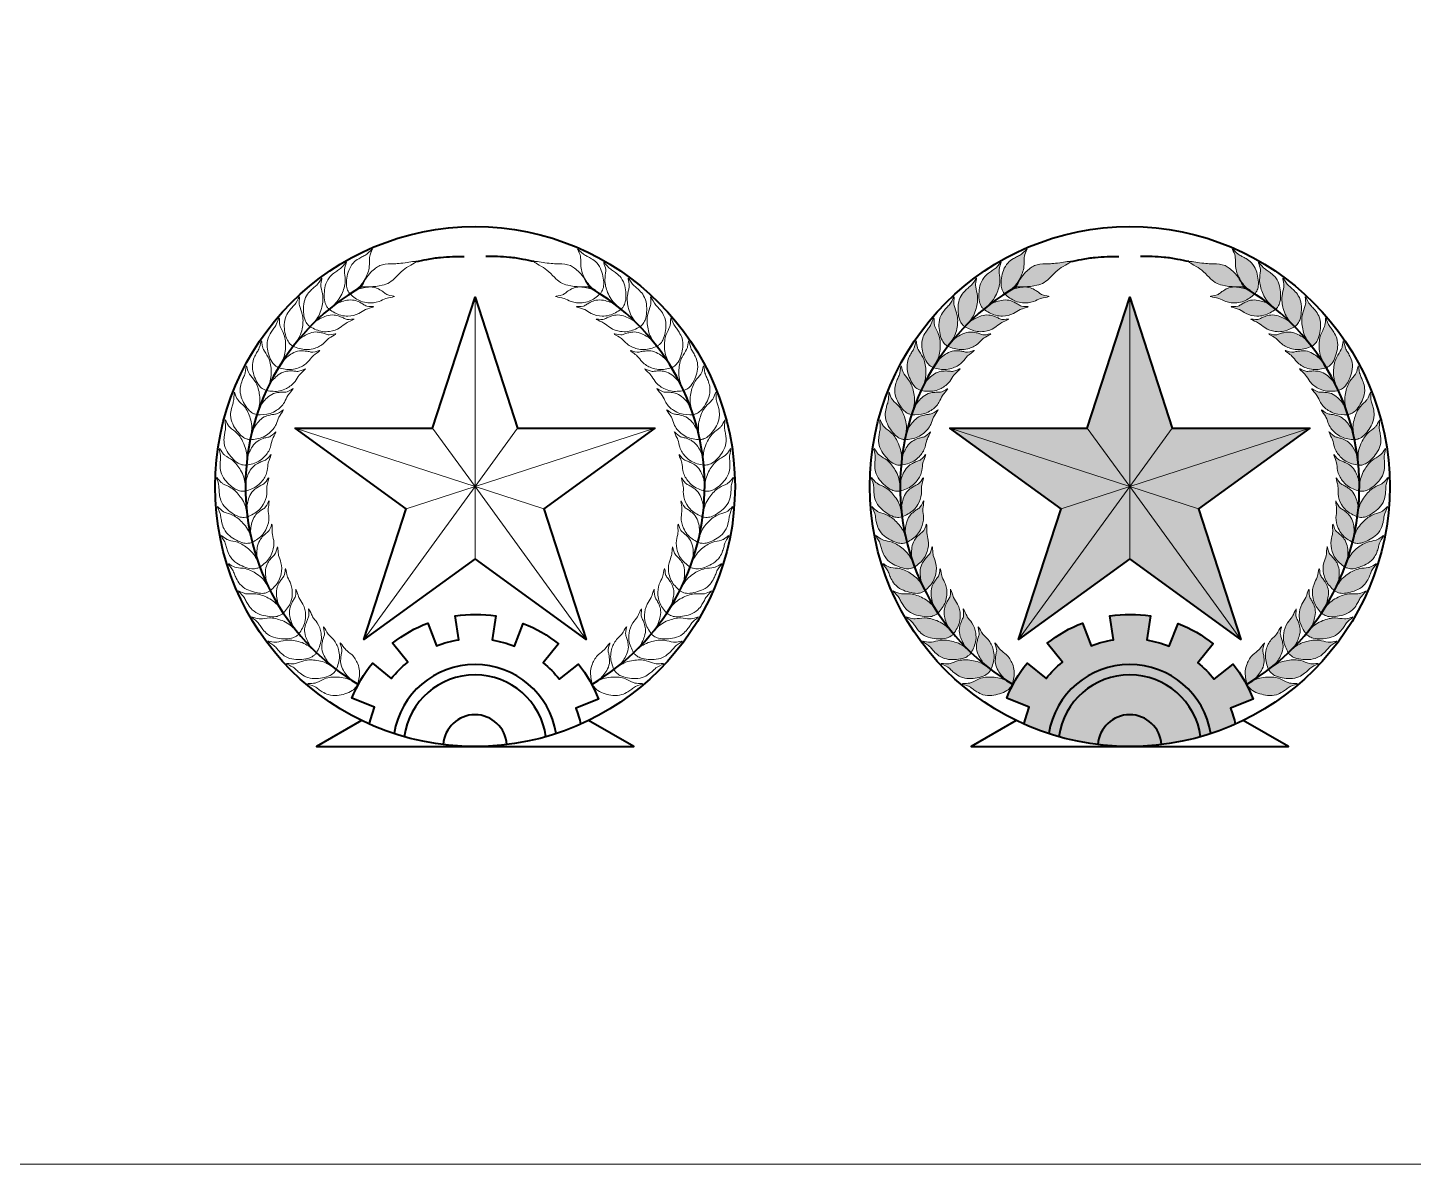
# Model space of a CAD drawing. Header units: millimetres. Extents: x 3174748 to 6019813, y -1021377 to -112338.
# Drawn here: x 3463230 to 3465148, y -501881 to -500308 of the extents above; entities that cross this region are included whole.
import ezdxf

# ---------------------------------------------------------------- set-up
doc = ezdxf.new("R2010")
doc.units = ezdxf.units.MM
doc.header["$LTSCALE"] = 60
doc.header["$MEASUREMENT"] = 0
doc.layers.get('DEFPOINTS').update_dxf_attribs({"lineweight": 0})
for name, color, linetype, lineweight in [('LC Hatch', 252, 'Continuous', 9), ('LC Net dam2', 6, 'Continuous', 40), ('LC Net manh', 239, 'Continuous', 5)]:
    doc.layers.add(name, color=color, linetype=linetype, lineweight=lineweight)

# ---------------------------------------------------------------- blocks, each defined once
blk = doc.blocks.new('quoc huy 1')
at = {"layer": 'LC Net dam2', "color": 41, "ltscale": 2, "true_color": 0xffd966}
for points in [[(-126.9, 438.7), (-332.2, 587.9), (-78.4, 587.9), (0, 829.3), (78.4, 587.9)], [(78.4, 587.9), (332.2, 587.9), (126.9, 438.7)], [(0, 346.5), (-205.3, 197.3), (-126.9, 438.7)], [(126.9, 438.7), (205.3, 197.3), (0, 346.5)]]:
    blk.add_lwpolyline(points, dxfattribs=at)
blk.add_lwpolyline([(-194.9, 41.3, -0.041178), (-185.5, 72.7), (-227.2, 89.1, -0.077251), (-189.5, 153.9), (-154.6, 125.6, -0.053854), (-124.3, 155.7), (-152.2, 190.8, -0.077251), (-87.2, 228), (-71.1, 186.1, -0.053854), (-29.8, 197), (-36.5, 241.3, -0.077251), (38.5, 241), (31.4, 196.7, -0.053854), (72.7, 185.5), (89.1, 227.2, -0.077251), (153.9, 189.5), (125.6, 154.6, -0.053854), (155.7, 124.3), (190.8, 152.2, -0.077251), (228, 87.2), (186.1, 71.1, -0.039033), (194.9, 41.3)], format="xyb", dxfattribs=at)
at = {"layer": 'LC Net dam2', "ltscale": 2}
blk.add_lwpolyline([(-209.7, 48.2), (-293, 0), (293, 0), (209.7, 48.2)], dxfattribs=at)
at = {"layer": 'LC Net dam2', "color": 1, "ltscale": 2, "true_color": 0xff1a1a}
blk.add_circle((0, 479.9), 479.9, dxfattribs=at)
at = {"layer": 'LC Net dam2', "color": 41, "ltscale": 2, "true_color": 0xffd966}
for start, end in [(119.685, 239.4633), (300.5367, 60.315)]:
    blk.add_arc((0, 479.9), 424, start, end, dxfattribs=at)
at = {"layer": 'LC Net dam2', "color": 1, "ltscale": 2, "true_color": 0xff1a1a}
for radius, start, end in [(151.5, 9.0805, 170.9195), (132.2, 7.9184, 172.0816), (58.8, 3.5137, 176.4863)]:
    blk.add_arc((0, 0), radius, start, end, dxfattribs=at)
at = {"layer": 'LC Net dam2', "color": 41, "ltscale": 2, "true_color": 0xffd966}
for points in [[(-109.3, 895.1), (-88.9, 899.2), (-63.7, 903), (-41.6, 904.3), (-19.9, 904.5)], [(109.3, 895.1), (88.9, 899.2), (63.7, 903), (41.6, 904.3), (19.9, 904.5)]]:
    blk.add_spline(points, degree=3, dxfattribs=at)
at = {"layer": 'LC Net manh', "color": 1, "ltscale": 2, "true_color": 0xff1a1a}
for p, q in [((0, 479.9), (0, 829.3)), ((0, 479.9), (-332.2, 587.9)), ((-78.4, 587.9), (0, 479.9)), ((0, 479.9), (332.2, 587.9)), ((0, 479.9), (78.4, 587.9)), ((0, 479.9), (-205.3, 197.3)), ((0, 479.9), (-126.9, 438.7)), ((205.3, 197.3), (0, 479.9)), ((0, 479.9), (126.9, 438.7)), ((0, 346.5), (0, 479.9))]:
    blk.add_line(p, q, dxfattribs=at)
at = {"layer": 'LC Net manh', "color": 41, "ltscale": 2}
for points in [[(-231.1, 835.5), (-210.7, 851.8), (-202.9, 863.4), (-195.3, 886.2), (-194.9, 902.6), (-193.8, 907.9), (-189.4, 918), (-199.9, 909.1), (-207.2, 904.8), (-214.8, 900.5), (-224.6, 892.9), (-233.1, 878.9), (-236.7, 864.6), (-237.3, 849.7), (-234.3, 840.5), (-231.1, 835.5)], [(-210, 848.3), (-192.3, 875.6), (-183.7, 882.9), (-175.9, 887.7), (-155.4, 891), (-129, 893.1), (-109.3, 894.7), (-118.5, 888.6), (-132.8, 879.5), (-146.5, 866.2), (-158, 856.7), (-171.3, 851.4), (-194.7, 848.7), (-210, 848.3)], [(210, 848.3), (192.3, 875.6), (183.7, 882.9), (175.9, 887.7), (155.4, 891), (129, 893.1), (109.3, 894.7), (118.5, 888.6), (132.8, 879.5), (146.5, 866.2), (158, 856.7), (171.3, 851.4), (194.7, 848.7), (210, 848.3)], [(231.1, 835.5), (210.7, 851.8), (202.9, 863.4), (195.3, 886.2), (194.9, 902.6), (193.8, 907.9), (189.4, 918), (199.9, 909.1), (207.2, 904.8), (214.8, 900.5), (224.6, 892.9), (233.1, 878.9), (236.7, 864.6), (237.3, 849.7), (234.3, 840.5), (231.1, 835.5)], [(-269.6, 807.2), (-251.2, 825.7), (-244.8, 838.1), (-239.8, 861.6), (-241.2, 878), (-240.7, 883.4), (-237.5, 893.9), (-246.9, 883.9), (-253.7, 878.8), (-260.8, 873.7), (-269.6, 865), (-276.5, 850.1), (-278.4, 835.6), (-277.4, 820.7), (-273.4, 811.8), (-269.6, 807.2)], [(269.6, 807.2), (251.2, 825.7), (244.8, 838.1), (239.8, 861.6), (241.2, 878), (240.7, 883.4), (237.5, 893.9), (246.9, 883.9), (253.7, 878.8), (260.8, 873.7), (269.6, 865), (276.5, 850.1), (278.4, 835.6), (277.4, 820.7), (273.4, 811.8), (269.6, 807.2)], [(-304.7, 774.8), (-288.5, 795.2), (-283.5, 808.3), (-281.2, 832.2), (-284.5, 848.3), (-284.6, 853.7), (-282.6, 864.5), (-290.8, 853.5), (-297, 847.7), (-303.4, 841.8), (-311.2, 832.2), (-316.4, 816.7), (-316.7, 802), (-313.9, 787.3), (-309, 779), (-304.7, 774.8)], [(-231.1, 835.5), (-210.6, 821.9), (-197.8, 819.1), (-177.3, 821.5), (-164.5, 827.2), (-159.9, 828.3), (-148.7, 831), (-161.2, 833.5), (-167.3, 837.6), (-173.4, 841.9), (-182.9, 846.7), (-196.9, 848.2), (-208.7, 846.2), (-218.6, 843.2), (-227.8, 837.5), (-231.1, 835.5)], [(231.1, 835.5), (210.6, 821.9), (197.8, 819.1), (177.3, 821.5), (164.5, 827.2), (159.9, 828.3), (148.7, 831), (161.2, 833.5), (167.3, 837.6), (173.4, 841.9), (182.9, 846.7), (196.9, 848.2), (208.7, 846.2), (218.6, 843.2), (227.8, 837.5), (231.1, 835.5)], [(304.7, 774.8), (288.5, 795.2), (283.5, 808.3), (281.2, 832.2), (284.5, 848.3), (284.6, 853.7), (282.6, 864.5), (290.8, 853.5), (297, 847.7), (303.4, 841.8), (311.2, 832.2), (316.4, 816.7), (316.7, 802), (313.9, 787.3), (309, 779), (304.7, 774.8)], [(-336, 738.7), (-322.2, 760.8), (-318.7, 774.3), (-319, 798.3), (-324.1, 814), (-324.8, 819.4), (-324, 830.3), (-331, 818.5), (-336.5, 812), (-342.2, 805.4), (-348.8, 794.9), (-352.3, 778.9), (-350.9, 764.3), (-346.5, 750.1), (-340.7, 742.3), (-336, 738.7)], [(-269.6, 807.2), (-247.8, 796), (-234.7, 794.7), (-214.6, 799.4), (-202.5, 806.5), (-198.1, 808.1), (-187.2, 812), (-200, 813.1), (-206.5, 816.5), (-213, 820.1), (-223, 823.7), (-237, 823.7), (-248.6, 820.4), (-258.1, 816.3), (-266.6, 809.6), (-269.6, 807.2)], [(269.6, 807.2), (247.8, 796), (234.7, 794.7), (214.6, 799.4), (202.5, 806.5), (198.1, 808.1), (187.2, 812), (200, 813.1), (206.5, 816.5), (213, 820.1), (223, 823.7), (237, 823.7), (248.6, 820.4), (258.1, 816.3), (266.6, 809.6), (269.6, 807.2)], [(336, 738.7), (322.2, 760.8), (318.7, 774.3), (319, 798.3), (324.1, 814), (324.8, 819.4), (324, 830.3), (331, 818.5), (336.5, 812), (342.2, 805.4), (348.8, 794.9), (352.3, 778.9), (350.9, 764.3), (346.5, 750.1), (340.7, 742.3), (336, 738.7)], [(-304.7, 774.8), (-281.7, 766.1), (-268.6, 766.3), (-249.2, 773.2), (-237.9, 781.7), (-233.8, 783.8), (-223.4, 788.9), (-236.2, 788.5), (-243, 791.2), (-249.9, 794), (-260.3, 796.5), (-274.2, 794.8), (-285.3, 790.3), (-294.3, 785.1), (-302, 777.6), (-304.7, 774.8)], [(304.7, 774.8), (281.7, 766.1), (268.6, 766.3), (249.2, 773.2), (237.9, 781.7), (233.8, 783.8), (223.4, 788.9), (236.2, 788.5), (243, 791.2), (249.9, 794), (260.3, 796.5), (274.2, 794.8), (285.3, 790.3), (294.3, 785.1), (302, 777.6), (304.7, 774.8)], [(-362.9, 699.2), (-351.7, 722.8), (-349.8, 736.6), (-352.8, 760.4), (-359.6, 775.4), (-360.9, 780.7), (-361.4, 791.6), (-366.9, 779.1), (-371.7, 772), (-376.6, 764.8), (-382.1, 753.7), (-383.7, 737.4), (-380.7, 723), (-374.7, 709.4), (-368, 702.3), (-362.9, 699.2)], [(362.9, 699.2), (351.7, 722.8), (349.8, 736.6), (352.8, 760.4), (359.6, 775.4), (360.9, 780.7), (361.4, 791.6), (366.9, 779.1), (371.7, 772), (376.6, 764.8), (382.1, 753.7), (383.7, 737.4), (380.7, 723), (374.7, 709.4), (368, 702.3), (362.9, 699.2)], [(-385.3, 657), (-376.8, 681.6), (-376.4, 695.6), (-382.1, 719), (-390.6, 733.1), (-392.5, 738.1), (-394.2, 749), (-398.3, 735.9), (-402.2, 728.3), (-406.3, 720.7), (-410.4, 709), (-410.2, 692.6), (-405.6, 678.7), (-398.2, 665.7), (-390.7, 659.5), (-385.3, 657)], [(-336, 738.7), (-312.2, 732.6), (-299.1, 734.2), (-280.6, 743.3), (-270.4, 753), (-266.5, 755.5), (-256.8, 761.8), (-269.4, 760), (-276.5, 761.8), (-283.7, 763.9), (-294.2, 765.2), (-307.9, 762), (-318.4, 756.2), (-326.7, 750.1), (-333.5, 741.7), (-336, 738.7)], [(336, 738.7), (312.2, 732.6), (299.1, 734.2), (280.6, 743.3), (270.4, 753), (266.5, 755.5), (256.8, 761.8), (269.4, 760), (276.5, 761.8), (283.7, 763.9), (294.2, 765.2), (307.9, 762), (318.4, 756.2), (326.7, 750.1), (333.5, 741.7), (336, 738.7)], [(385.3, 657), (376.8, 681.6), (376.4, 695.6), (382.1, 719), (390.6, 733.1), (392.5, 738.1), (394.2, 749), (398.3, 735.9), (402.2, 728.3), (406.3, 720.7), (410.4, 709), (410.2, 692.6), (405.6, 678.7), (398.2, 665.7), (390.7, 659.5), (385.3, 657)], [(-362.9, 699.2), (-338.6, 695.9), (-325.8, 699), (-308.5, 710.1), (-299.4, 720.8), (-295.8, 723.8), (-286.8, 731.1), (-299.2, 727.9), (-306.4, 728.9), (-313.8, 730.1), (-324.4, 730.3), (-337.7, 725.6), (-347.5, 718.6), (-355.1, 711.6), (-360.9, 702.5), (-362.9, 699.2)], [(362.9, 699.2), (338.6, 695.9), (325.8, 699), (308.5, 710.1), (299.4, 720.8), (295.8, 723.8), (286.8, 731.1), (299.2, 727.9), (306.4, 728.9), (313.8, 730.1), (324.4, 730.3), (337.7, 725.6), (347.5, 718.6), (355.1, 711.6), (360.9, 702.5), (362.9, 699.2)], [(-402.8, 612.5), (-397.1, 638), (-398.3, 651.9), (-406.6, 674.5), (-416.6, 687.5), (-419, 692.3), (-421.9, 702.9), (-424.5, 689.5), (-427.6, 681.5), (-430.8, 673.4), (-433.6, 661.3), (-431.6, 645.1), (-425.4, 631.8), (-416.5, 619.8), (-408.4, 614.4), (-402.8, 612.5)], [(-385.3, 657), (-360.7, 656.4), (-348.4, 660.9), (-332.4, 673.9), (-324.6, 685.6), (-321.3, 689), (-313.3, 697.2), (-325.2, 692.6), (-332.5, 692.9), (-340, 693.3), (-350.5, 692.2), (-363.2, 686), (-372.1, 678), (-378.9, 670.2), (-383.6, 660.5), (-385.3, 657)], [(385.3, 657), (360.7, 656.4), (348.4, 660.9), (332.4, 673.9), (324.6, 685.6), (321.3, 689), (313.3, 697.2), (325.2, 692.6), (332.5, 692.9), (340, 693.3), (350.5, 692.2), (363.2, 686), (372.1, 678), (378.9, 670.2), (383.6, 660.5), (385.3, 657)], [(402.8, 612.5), (397.1, 638), (398.3, 651.9), (406.6, 674.5), (416.6, 687.5), (419, 692.3), (421.9, 702.9), (424.5, 689.5), (427.6, 681.5), (430.8, 673.4), (433.6, 661.3), (431.6, 645.1), (425.4, 631.8), (416.5, 619.8), (408.4, 614.4), (402.8, 612.5)], [(-415.2, 566.4), (-412.4, 592.3), (-415.1, 606), (-425.9, 627.5), (-437.3, 639.3), (-440.3, 643.9), (-444.3, 654), (-445.4, 640.4), (-447.5, 632.1), (-449.8, 623.7), (-451.3, 611.4), (-447.4, 595.5), (-439.8, 583), (-429.6, 572), (-421, 567.6), (-415.2, 566.4)], [(-402.8, 612.5), (-378.3, 614.7), (-366.5, 620.6), (-352.1, 635.3), (-345.7, 647.8), (-342.8, 651.5), (-335.7, 660.6), (-347.1, 654.7), (-354.4, 654.1), (-361.8, 653.7), (-372.2, 651.4), (-384, 643.8), (-392.1, 634.9), (-397.9, 626.3), (-401.5, 616.2), (-402.8, 612.5)], [(402.8, 612.5), (378.3, 614.7), (366.5, 620.6), (352.1, 635.3), (345.7, 647.8), (342.8, 651.5), (335.7, 660.6), (347.1, 654.7), (354.4, 654.1), (361.8, 653.7), (372.2, 651.4), (384, 643.8), (392.1, 634.9), (397.9, 626.3), (401.5, 616.2), (402.8, 612.5)], [(415.2, 566.4), (412.4, 592.3), (415.1, 606), (425.9, 627.5), (437.3, 639.3), (440.3, 643.9), (444.3, 654), (445.4, 640.4), (447.5, 632.1), (449.8, 623.7), (451.3, 611.4), (447.4, 595.5), (439.8, 583), (429.6, 572), (421, 567.6), (415.2, 566.4)], [(-415.2, 566.4), (-391.1, 571.3), (-380, 578.5), (-367.4, 594.7), (-362.4, 607.9), (-359.9, 611.8), (-353.9, 621.7), (-364.5, 614.5), (-371.7, 613.2), (-379.1, 611.8), (-389.1, 608.4), (-400, 599.6), (-407, 589.8), (-411.8, 580.6), (-414.3, 570.2), (-415.2, 566.4)], [(415.2, 566.4), (391.1, 571.3), (380, 578.5), (367.4, 594.7), (362.4, 607.9), (359.9, 611.8), (353.9, 621.7), (364.5, 614.5), (371.7, 613.2), (379.1, 611.8), (389.1, 608.4), (400, 599.6), (407, 589.8), (411.8, 580.6), (414.3, 570.2), (415.2, 566.4)], [(-422.2, 519.1), (-422.4, 545.2), (-426.7, 558.5), (-439.8, 578.6), (-452.4, 589.1), (-455.9, 593.3), (-461.1, 602.9), (-460.6, 589.2), (-461.8, 580.8), (-463.1, 572.2), (-463.2, 559.8), (-457.6, 544.4), (-448.6, 532.8), (-437.3, 523.1), (-428.2, 519.7), (-422.2, 519.1)], [(422.2, 519.1), (422.4, 545.2), (426.7, 558.5), (439.8, 578.6), (452.4, 589.1), (455.9, 593.3), (461.1, 602.9), (460.6, 589.2), (461.8, 580.8), (463.1, 572.2), (463.2, 559.8), (457.6, 544.4), (448.6, 532.8), (437.3, 523.1), (428.2, 519.7), (422.2, 519.1)], [(-422.2, 519.1), (-398.9, 526.7), (-388.7, 535.1), (-377.9, 552.6), (-374.4, 566.3), (-372.5, 570.5), (-367.6, 581), (-377.4, 572.7), (-384.3, 570.5), (-391.5, 568.4), (-401.1, 563.9), (-411, 553.8), (-416.8, 543.3), (-420.5, 533.7), (-421.8, 523), (-422.2, 519.1)], [(422.2, 519.1), (398.9, 526.7), (388.7, 535.1), (377.9, 552.6), (374.4, 566.3), (372.5, 570.5), (367.6, 581), (377.4, 572.7), (384.3, 570.5), (391.5, 568.4), (401.1, 563.9), (411, 553.8), (416.8, 543.3), (420.5, 533.7), (421.8, 523), (422.2, 519.1)], [(-424, 471.4), (-427.1, 497.2), (-432.8, 510), (-448.1, 528.5), (-461.8, 537.5), (-465.8, 541.3), (-472, 550.3), (-470, 536.7), (-470.2, 528.2), (-470.6, 519.5), (-469.2, 507.2), (-461.9, 492.5), (-451.7, 482), (-439.3, 473.6), (-429.9, 471.3), (-424, 471.4)], [(-424, 471.4), (-401.6, 481.6), (-392.4, 491), (-383.7, 509.7), (-381.8, 523.6), (-380.3, 528), (-376.6, 539), (-385.4, 529.6), (-392.1, 526.7), (-398.9, 523.8), (-408, 518.2), (-416.7, 507.1), (-421.3, 496), (-423.9, 486), (-424, 475.3), (-424, 471.4)], [(424, 471.4), (401.6, 481.6), (392.4, 491), (383.7, 509.7), (381.8, 523.6), (380.3, 528), (376.6, 539), (385.4, 529.6), (392.1, 526.7), (398.9, 523.8), (408, 518.2), (416.7, 507.1), (421.3, 496), (423.9, 486), (424, 475.3), (424, 471.4)], [(424, 471.4), (427.1, 497.2), (432.8, 510), (448.1, 528.5), (461.8, 537.5), (465.8, 541.3), (472, 550.3), (470, 536.7), (470.2, 528.2), (470.6, 519.5), (469.2, 507.2), (461.9, 492.5), (451.7, 482), (439.3, 473.6), (429.9, 471.3), (424, 471.4)], [(-420.3, 423.7), (-426.3, 449.1), (-433.4, 461.1), (-450.7, 477.8), (-465.4, 485.2), (-469.7, 488.5), (-476.9, 496.7), (-473.4, 483.5), (-472.7, 475), (-472, 466.3), (-469.3, 454.2), (-460.4, 440.5), (-449, 431.2), (-435.8, 424.3), (-426.2, 422.9), (-420.3, 423.7)], [(-420.3, 423.7), (-399.2, 436.4), (-391.2, 446.8), (-384.6, 466.3), (-384.3, 480.4), (-383.3, 484.9), (-380.9, 496.2), (-388.5, 486), (-394.8, 482.3), (-401.3, 478.6), (-409.7, 472), (-417.1, 460.1), (-420.4, 448.5), (-421.9, 438.3), (-420.7, 427.6), (-420.3, 423.7)], [(420.3, 423.7), (399.2, 436.4), (391.2, 446.8), (384.6, 466.3), (384.3, 480.4), (383.3, 484.9), (380.9, 496.2), (388.5, 486), (394.8, 482.3), (401.3, 478.6), (409.7, 472), (417.1, 460.1), (420.4, 448.5), (421.9, 438.3), (420.7, 427.6), (420.3, 423.7)], [(420.3, 423.7), (426.3, 449.1), (433.4, 461.1), (450.7, 477.8), (465.4, 485.2), (469.7, 488.5), (476.9, 496.7), (473.4, 483.5), (472.7, 475), (472, 466.3), (469.3, 454.2), (460.4, 440.5), (449, 431.2), (435.8, 424.3), (426.2, 422.9), (420.3, 423.7)], [(-411.3, 376.8), (-420.1, 401.3), (-428.6, 412.5), (-447.6, 427.1), (-463, 432.8), (-467.7, 435.6), (-475.8, 443), (-470.8, 430.2), (-469.1, 421.9), (-467.5, 413.3), (-463.5, 401.6), (-453, 388.9), (-440.7, 381), (-426.8, 375.6), (-417.1, 375.4), (-411.3, 376.8)], [(-411.3, 376.8), (-391.8, 391.7), (-385, 403), (-380.6, 423.1), (-381.9, 437.1), (-381.5, 441.8), (-380.3, 453.3), (-386.8, 442.2), (-392.6, 437.8), (-398.6, 433.5), (-406.2, 426), (-412.2, 413.3), (-414.2, 401.4), (-414.5, 391.1), (-412.2, 380.6), (-411.3, 376.8)], [(411.3, 376.8), (391.8, 391.7), (385, 403), (380.6, 423.1), (381.9, 437.1), (381.5, 441.8), (380.3, 453.3), (386.8, 442.2), (392.6, 437.8), (398.6, 433.5), (406.2, 426), (412.2, 413.3), (414.2, 401.4), (414.5, 391.1), (412.2, 380.6), (411.3, 376.8)], [(411.3, 376.8), (420.1, 401.3), (428.6, 412.5), (447.6, 427.1), (463, 432.8), (467.7, 435.6), (475.8, 443), (470.8, 430.2), (469.1, 421.9), (467.5, 413.3), (463.5, 401.6), (453, 388.9), (440.7, 381), (426.8, 375.6), (417.1, 375.4), (411.3, 376.8)], [(-397.1, 331.2), (-379.4, 348.2), (-373.9, 360.2), (-371.8, 380.6), (-374.6, 394.5), (-374.7, 399.1), (-374.9, 410.7), (-380.1, 398.9), (-385.4, 393.9), (-390.9, 388.9), (-397.6, 380.6), (-402.1, 367.3), (-402.7, 355.3), (-401.9, 345), (-398.4, 334.9), (-397.1, 331.2)], [(397.1, 331.2), (379.4, 348.2), (373.9, 360.2), (371.8, 380.6), (374.6, 394.5), (374.7, 399.1), (374.9, 410.7), (380.1, 398.9), (385.4, 393.9), (390.9, 388.9), (397.6, 380.6), (402.1, 367.3), (402.7, 355.3), (401.9, 345), (398.4, 334.9), (397.1, 331.2)], [(-397.1, 331.2), (-408.6, 354.6), (-418.3, 364.7), (-438.8, 377.1), (-454.8, 381), (-459.7, 383.2), (-468.6, 389.7), (-462.2, 377.6), (-459.6, 369.5), (-457.1, 361.1), (-451.7, 350), (-439.9, 338.6), (-426.8, 332), (-412.4, 328.2), (-402.7, 329.1), (-397.1, 331.2)], [(397.1, 331.2), (408.6, 354.6), (418.3, 364.7), (438.8, 377.1), (454.8, 381), (459.7, 383.2), (468.6, 389.7), (462.2, 377.6), (459.6, 369.5), (457.1, 361.1), (451.7, 350), (439.9, 338.6), (426.8, 332), (412.4, 328.2), (402.7, 329.1), (397.1, 331.2)], [(-377.9, 287.5), (-362.2, 306.4), (-358, 318.9), (-358.3, 339.4), (-362.6, 352.8), (-363.3, 357.5), (-364.7, 368.9), (-368.5, 356.7), (-373.3, 351.1), (-378.2, 345.5), (-383.9, 336.5), (-386.9, 322.8), (-386.2, 310.8), (-384.2, 300.7), (-379.5, 291), (-377.9, 287.5)], [(377.9, 287.5), (362.2, 306.4), (358, 318.9), (358.3, 339.4), (362.6, 352.8), (363.3, 357.5), (364.7, 368.9), (368.5, 356.7), (373.3, 351.1), (378.2, 345.5), (383.9, 336.5), (386.9, 322.8), (386.2, 310.8), (384.2, 300.7), (379.5, 291), (377.9, 287.5)], [(-377.9, 287.5), (-391.9, 309.4), (-402.6, 318.4), (-424.5, 328.4), (-440.8, 330.5), (-445.9, 332.1), (-455.5, 337.5), (-447.8, 326.2), (-444.3, 318.4), (-440.8, 310.5), (-434.2, 300), (-421.2, 290), (-407.4, 285), (-392.7, 282.8), (-383.1, 284.8), (-377.9, 287.5)], [(377.9, 287.5), (391.9, 309.4), (402.6, 318.4), (424.5, 328.4), (440.8, 330.5), (445.9, 332.1), (455.5, 337.5), (447.8, 326.2), (444.3, 318.4), (440.8, 310.5), (434.2, 300), (421.2, 290), (407.4, 285), (392.7, 282.8), (383.1, 284.8), (377.9, 287.5)], [(-353.8, 246.2), (-340.3, 266.7), (-337.6, 279.6), (-340.2, 300), (-346, 312.9), (-347.2, 317.4), (-349.9, 328.6), (-352.3, 316), (-356.4, 310), (-360.6, 303.8), (-365.3, 294.3), (-366.7, 280.3), (-364.7, 268.5), (-361.6, 258.6), (-355.9, 249.5), (-353.8, 246.2)], [(353.8, 246.2), (340.3, 266.7), (337.6, 279.6), (340.2, 300), (346, 312.9), (347.2, 317.4), (349.9, 328.6), (352.3, 316), (356.4, 310), (360.6, 303.8), (365.3, 294.3), (366.7, 280.3), (364.7, 268.5), (361.6, 258.6), (355.9, 249.5), (353.8, 246.2)], [(-353.8, 246.2), (-370.2, 266.4), (-381.9, 274.1), (-404.7, 281.6), (-421.2, 281.8), (-426.5, 282.9), (-436.6, 287.2), (-427.6, 276.8), (-423.3, 269.5), (-418.9, 262), (-411.2, 252.3), (-397.2, 243.8), (-382.9, 240.4), (-368, 239.9), (-358.8, 242.9), (-353.8, 246.2)], [(-325.3, 207.8), (-314.2, 229.8), (-312.9, 242.9), (-317.8, 262.9), (-325.1, 275), (-326.7, 279.3), (-330.7, 290.2), (-331.6, 277.4), (-335, 270.9), (-338.5, 264.4), (-342.1, 254.3), (-341.9, 240.3), (-338.6, 228.8), (-334.4, 219.3), (-327.7, 210.9), (-325.3, 207.8)], [(325.3, 207.8), (314.2, 229.8), (312.9, 242.9), (317.8, 262.9), (325.1, 275), (326.7, 279.3), (330.7, 290.2), (331.6, 277.4), (335, 270.9), (338.5, 264.4), (342.1, 254.3), (341.9, 240.3), (338.6, 228.8), (334.4, 219.3), (327.7, 210.9), (325.3, 207.8)], [(353.8, 246.2), (370.2, 266.4), (381.9, 274.1), (404.7, 281.6), (421.2, 281.8), (426.5, 282.9), (436.6, 287.2), (427.6, 276.8), (423.3, 269.5), (418.9, 262), (411.2, 252.3), (397.2, 243.8), (382.9, 240.4), (368, 239.9), (358.8, 242.9), (353.8, 246.2)], [(-325.3, 207.8), (-343.9, 226.1), (-356.3, 232.5), (-379.8, 237.3), (-396.2, 235.7), (-401.6, 236.2), (-412.1, 239.3), (-402.1, 230), (-396.9, 223.2), (-391.7, 216.2), (-383, 207.4), (-368.1, 200.6), (-353.5, 198.8), (-338.6, 200), (-329.8, 204), (-325.3, 207.8)], [(-292.6, 173), (-284.1, 196), (-284.3, 209.2), (-291.4, 228.5), (-299.9, 239.7), (-302, 243.9), (-307.2, 254.2), (-306.8, 241.4), (-309.4, 234.6), (-312.1, 227.6), (-314.6, 217.3), (-312.8, 203.4), (-308.2, 192.3), (-302.9, 183.4), (-295.3, 175.7), (-292.6, 173)], [(292.6, 173), (284.1, 196), (284.3, 209.2), (291.4, 228.5), (299.9, 239.7), (302, 243.9), (307.2, 254.2), (306.8, 241.4), (309.4, 234.6), (312.1, 227.6), (314.6, 217.3), (312.8, 203.4), (308.2, 192.3), (302.9, 183.4), (295.3, 175.7), (292.6, 173)], [(325.3, 207.8), (343.9, 226.1), (356.3, 232.5), (379.8, 237.3), (396.2, 235.7), (401.6, 236.2), (412.1, 239.3), (402.1, 230), (396.9, 223.2), (391.7, 216.2), (383, 207.4), (368.1, 200.6), (353.5, 198.8), (338.6, 200), (329.8, 204), (325.3, 207.8)], [(-256.2, 142), (-250.3, 165.9), (-252, 178.9), (-261.3, 197.3), (-271, 207.5), (-273.6, 211.4), (-279.9, 221.1), (-278, 208.4), (-279.8, 201.3), (-281.8, 194.1), (-283, 183.6), (-279.7, 169.9), (-273.8, 159.4), (-267.6, 151.2), (-259.2, 144.4), (-256.2, 142)], [(256.2, 142), (250.3, 165.9), (252, 178.9), (261.3, 197.3), (271, 207.5), (273.6, 211.4), (279.9, 221.1), (278, 208.4), (279.8, 201.3), (281.8, 194.1), (283, 183.6), (279.7, 169.9), (273.8, 159.4), (267.6, 151.2), (259.2, 144.4), (256.2, 142)], [(-292.6, 173), (-313.1, 189), (-326.2, 193.9), (-350.1, 196.1), (-366.2, 192.7), (-371.6, 192.5), (-382.4, 194.5), (-371.4, 186.3), (-365.5, 180.2), (-359.6, 173.8), (-349.9, 166.1), (-334.3, 161), (-319.6, 160.8), (-305, 163.7), (-296.7, 168.7), (-292.6, 173)], [(-216.5, 115.3), (-213.4, 139.7), (-216.6, 152.5), (-227.8, 169.7), (-238.6, 178.7), (-241.6, 182.3), (-249, 191.2), (-245.7, 178.8), (-246.7, 171.6), (-247.8, 164.2), (-247.9, 153.6), (-243, 140.4), (-236, 130.7), (-228.9, 123.1), (-219.8, 117.4), (-216.5, 115.3)], [(216.5, 115.3), (213.4, 139.7), (216.6, 152.5), (227.8, 169.7), (238.6, 178.7), (241.6, 182.3), (249, 191.2), (245.7, 178.8), (246.7, 171.6), (247.8, 164.2), (247.9, 153.6), (243, 140.4), (236, 130.7), (228.9, 123.1), (219.8, 117.4), (216.5, 115.3)], [(292.6, 173), (313.1, 189), (326.2, 193.9), (350.1, 196.1), (366.2, 192.7), (371.6, 192.5), (382.4, 194.5), (371.4, 186.3), (365.5, 180.2), (359.6, 173.8), (349.9, 166.1), (334.3, 161), (319.6, 160.8), (305, 163.7), (296.7, 168.7), (292.6, 173)], [(-256.2, 142), (-278.4, 155.6), (-292, 159), (-316, 158.5), (-331.6, 153.3), (-336.9, 152.6), (-347.9, 153.2), (-336, 146.4), (-329.5, 141), (-322.9, 135.3), (-312.4, 128.7), (-296.3, 125.4), (-281.7, 126.9), (-267.5, 131.4), (-259.8, 137.3), (-256.2, 142)], [(256.2, 142), (278.4, 155.6), (292, 159), (316, 158.5), (331.6, 153.3), (336.9, 152.6), (347.9, 153.2), (336, 146.4), (329.5, 141), (322.9, 135.3), (312.4, 128.7), (296.3, 125.4), (281.7, 126.9), (267.5, 131.4), (259.8, 137.3), (256.2, 142)], [(-216.5, 115.3), (-240.1, 126.4), (-254, 128.2), (-277.8, 125), (-292.7, 118.1), (-298, 116.7), (-308.9, 116.2), (-296.3, 110.7), (-289.2, 106.1), (-282, 101.2), (-270.9, 95.8), (-254.5, 94.3), (-240.2, 97.4), (-226.6, 103.5), (-219.6, 110.2), (-216.5, 115.3)], [(216.5, 115.3), (240.1, 126.4), (254, 128.2), (277.8, 125), (292.7, 118.1), (298, 116.7), (308.9, 116.2), (296.3, 110.7), (289.2, 106.1), (282, 101.2), (270.9, 95.8), (254.5, 94.3), (240.2, 97.4), (226.6, 103.5), (219.6, 110.2), (216.5, 115.3)]]:
    blk.add_spline(points, degree=3, dxfattribs=at)
blk = doc.blocks.new('*U292')
at = {"layer": 'LC Hatch', "ltscale": 2, "true_color": 0xffd966}
h = blk.add_hatch(color=41, dxfattribs=at)
h.dxf.hatch_style = 1
edge = h.paths.add_edge_path()
edge.add_spline(control_points=[(24.7, -0.6), (15.9, 0), (2.3, 0.9), (-16.7, 10.9), (-31.2, 22.5), (-37.8, 37.2), (-44.1, 45), (-59, 53.4), (-39.3, 47), (-30.6, 47.9), (-20.3, 47.9), (-7.9, 46.5), (5.1, 39), (15.3, 27.6), (23.1, 16.8), (25.4, 6.5), (24.9, 1.3), (24.7, -0.6)], knot_values=[0, 0, 0, 0, 2604.740138, 4005.594981, 6406.447062, 8049.627029, 8592.513665, 9687.420379, 11056.745902, 11908.281932, 12779.04522, 14018.540675, 15657.350353, 17124.3487, 18616.014884, 19588.150489, 20181.713882, 20181.713882, 20181.713882, 20181.713882], degree=3, periodic=0)
h = blk.add_hatch(color=41, dxfattribs=at)
h.dxf.hatch_style = 1
edge = h.paths.add_edge_path()
edge.add_spline(control_points=[(10.5, -0.1), (10.3, -0.1), (6.8, -0.4), (-0.7, -2.5), (-12.1, -6.3), (-22.6, -13.4), (-28.2, -22.6), (-32.1, -30.4), (-34.2, -38.6), (-51.4, -48.4), (-35.2, -42.6), (-26.5, -39.8), (-12.5, -40.4), (2.2, -33.4), (17.2, -20.5), (21.7, -8.5), (24.6, -0.7)], knot_values=[8.097948, 8.097948, 8.097948, 8.097948, 52.157235, 1086.44656, 2287.783041, 3692.857489, 4755.569905, 5502.140579, 6232.226283, 7512.09459, 8667.000413, 9132.457842, 10541.279267, 12599.709819, 13915.715034, 16364.83293, 16364.83293, 16364.83293, 16364.83293], degree=3, periodic=0)
edge.add_arc((0, -424), 424, 86.6684, 87.1226)
edge.add_spline(control_points=[(22.3, -0.6), (21.8, -0.6), (17.8, -0.4), (13.9, 0.1), (10.5, -0.1)], knot_values=[16364.83293, 16364.83293, 16364.83293, 16364.83293, 16513.603329, 17545.304931, 17545.304931, 17545.304931, 17545.304931], degree=3, periodic=0)
edge.add_arc((0, -424), 424, 87.22, 88.5856)
at = {"layer": 'LC Net manh', "color": 41, "ltscale": 2}
for points in [[(24.7, -0.6), (-1.1, 3.4), (-13.6, 9.7), (-31.5, 25.6), (-40, 39.7), (-43.6, 43.8), (-52.3, 50.4), (-38.9, 47.8), (-30.4, 47.7), (-21.7, 47.8), (-9.4, 46), (5, 38.1), (15.1, 27.4), (23, 14.8), (25, 5.3), (24.7, -0.6)], [(24.7, -0.6), (13.6, -22.6), (3.9, -31.4), (-15.1, -39.4), (-29.1, -40.8), (-33.6, -42.1), (-44.7, -45.4), (-35, -37), (-31.8, -30.4), (-28.6, -23.7), (-22.7, -14.8), (-11.3, -6.6), (-0.1, -2.4), (10, -0.2), (20.8, -0.5), (24.7, -0.6)]]:
    blk.add_spline(points, degree=3, dxfattribs=at)
blk = doc.blocks.new('*U293')
at = {"layer": 'LC Net dam2', "color": 0, "linetype": 'ByBlock', "lineweight": -2, "transparency": 16777216}
for p, rotation in [((210, 848.3), 330.3150430455889), ((250.1, 822.3), 323.8554297886499), ((287, 792), 317.3958165317107), ((320.3, 757.7), 310.9362032747716), ((349.5, 719.9), 304.4765900178325), ((374.3, 679.1), 298.0169767608932), ((394.3, 635.7), 291.5573635039542), ((409.3, 590.4), 285.0977502470151), ((419.2, 543.6), 278.6381369900759), ((423.7, 496.1), 272.1785237331369), ((422.8, 448.3), 265.7189104761978), ((416.6, 400.9), 259.2592972192588), ((405, 354.6), 252.7996839623196), ((388.3, 309.8), 246.3400707053805), ((366.7, 267.2), 239.8804574484413), ((340.5, 227.3), 233.4208441915022), ((309.9, 190.6), 226.961230934563), ((275.4, 157.6), 220.5016176776237), ((237.3, 128.6), 214.0420044206846)]:
    blk.add_blockref('*U292', p, dxfattribs=dict(at, rotation=rotation))
blk = doc.blocks.new('*U294')
at = {"layer": 'LC Hatch', "ltscale": 2, "true_color": 0xffd966}
h = blk.add_hatch(color=41, dxfattribs=at)
h.dxf.hatch_style = 1
edge = h.paths.add_edge_path()
edge.add_spline(control_points=[(24.7, -0.6), (15.9, 0), (2.3, 0.9), (-16.7, 10.9), (-31.2, 22.5), (-37.8, 37.2), (-44.1, 45), (-59, 53.4), (-39.3, 47), (-30.6, 47.9), (-20.3, 47.9), (-7.9, 46.5), (5.1, 39), (15.3, 27.6), (23.1, 16.8), (25.4, 6.5), (24.9, 1.3), (24.7, -0.6)], knot_values=[0, 0, 0, 0, 2604.740138, 4005.594981, 6406.447062, 8049.627029, 8592.513665, 9687.420379, 11056.745902, 11908.281932, 12779.04522, 14018.540675, 15657.350353, 17124.3487, 18616.014884, 19588.150489, 20181.713882, 20181.713882, 20181.713882, 20181.713882], degree=3, periodic=0)
h = blk.add_hatch(color=41, dxfattribs=at)
h.dxf.hatch_style = 1
edge = h.paths.add_edge_path()
edge.add_spline(control_points=[(10.5, -0.1), (10.3, -0.1), (6.8, -0.4), (-0.7, -2.5), (-12.1, -6.3), (-22.6, -13.4), (-28.2, -22.6), (-32.1, -30.4), (-34.2, -38.6), (-51.4, -48.4), (-35.2, -42.6), (-26.5, -39.8), (-12.5, -40.4), (2.2, -33.4), (17.2, -20.5), (21.7, -8.5), (24.6, -0.7)], knot_values=[8.097948, 8.097948, 8.097948, 8.097948, 52.157235, 1086.44656, 2287.783041, 3692.857489, 4755.569905, 5502.140579, 6232.226283, 7512.09459, 8667.000413, 9132.457842, 10541.279267, 12599.709819, 13915.715034, 16364.83293, 16364.83293, 16364.83293, 16364.83293], degree=3, periodic=0)
edge.add_arc((0, -424), 424, 86.6684, 87.1226)
edge.add_spline(control_points=[(22.3, -0.6), (21.8, -0.6), (17.8, -0.4), (13.9, 0.1), (10.5, -0.1)], knot_values=[16364.83293, 16364.83293, 16364.83293, 16364.83293, 16513.603329, 17545.304931, 17545.304931, 17545.304931, 17545.304931], degree=3, periodic=0)
edge.add_arc((0, -424), 424, 87.22, 88.5856)
at = {"layer": 'LC Net manh', "color": 41, "ltscale": 2}
for points in [[(24.7, -0.6), (-1.1, 3.4), (-13.6, 9.7), (-31.5, 25.6), (-40, 39.7), (-43.6, 43.8), (-52.3, 50.4), (-38.9, 47.8), (-30.4, 47.7), (-21.7, 47.8), (-9.4, 46), (5, 38.1), (15.1, 27.4), (23, 14.8), (25, 5.3), (24.7, -0.6)], [(24.7, -0.6), (13.6, -22.6), (3.9, -31.4), (-15.1, -39.4), (-29.1, -40.8), (-33.6, -42.1), (-44.7, -45.4), (-35, -37), (-31.8, -30.4), (-28.6, -23.7), (-22.7, -14.8), (-11.3, -6.6), (-0.1, -2.4), (10, -0.2), (20.8, -0.5), (24.7, -0.6)]]:
    blk.add_spline(points, degree=3, dxfattribs=at)
blk = doc.blocks.new('*U295')
at = {"layer": 'LC Net dam2', "color": 0, "linetype": 'ByBlock', "lineweight": -2, "transparency": 16777216}
for p, rotation in [((1333.3, -364.4), 330.3150430455889), ((1373.4, -390.4), 323.8554297886499), ((1410.3, -420.7), 317.3958165317108), ((1443.6, -455), 310.9362032747717), ((1472.9, -492.7), 304.4765900178326), ((1497.6, -533.6), 298.0169767608935), ((1517.7, -577), 291.5573635039544), ((1532.7, -622.3), 285.0977502470154), ((1542.5, -669.1), 278.6381369900762), ((1547, -716.6), 272.1785237331371), ((1546.1, -764.4), 265.7189104761979), ((1539.9, -811.8), 259.2592972192589), ((1528.4, -858.1), 252.7996839623198), ((1511.7, -902.9), 246.3400707053805), ((1490.1, -945.5), 239.8804574484413), ((1463.8, -985.4), 233.4208441915021), ((1433.2, -1022.1), 226.9612309345629), ((1398.7, -1055.1), 220.5016176776237), ((1360.7, -1084.1), 214.0420044206844)]:
    blk.add_blockref('*U294', p, dxfattribs=dict(at, rotation=rotation))
blk = doc.blocks.new('quoc huy 2')
at = {"layer": 'LC Hatch', "ltscale": 2, "true_color": 0xffd966}
h = blk.add_hatch(color=41, dxfattribs=at)
h.dxf.hatch_style = 1
edge = h.paths.add_edge_path()
edge.add_spline(control_points=[(-210, 848.3), (-204.9, 858.1), (-198.1, 871.3), (-184.4, 882.6), (-172.9, 890.3), (-152.1, 891.3), (-136.4, 891.2), (-109.8, 896.6), (-109.3, 895.1)], knot_values=[0, 0, 0, 0, 3249.539006, 4383.660057, 5295.034539, 7377.662383, 10024.51396, 11864.823076, 11864.823076, 11864.823076, 11864.823076], degree=3, periodic=0)
edge.add_spline(control_points=[(-109.3, 895.1), (-109.2, 895), (-109.3, 893.8), (-121.8, 886.7), (-133.5, 880.2), (-145.4, 866.9), (-157.3, 856), (-174.2, 849.9), (-191.9, 848.6), (-204.9, 848.4), (-210, 848.3)], knot_values=[11864.823076, 11864.823076, 11864.823076, 11864.823076, 11998.391019, 13108.875943, 14800.101178, 16705.397786, 18198.964115, 19630.167939, 21984.682697, 23513.732629, 23513.732629, 23513.732629, 23513.732629], degree=3, periodic=0)
h = blk.add_hatch(color=41, dxfattribs=at)
h.dxf.hatch_style = 1
edge = h.paths.add_edge_path()
edge.add_spline(control_points=[(210, 848.3), (204.9, 858.1), (198.1, 871.3), (184.4, 882.6), (172.9, 890.3), (152.1, 891.3), (136.4, 891.2), (109.8, 896.6), (109.3, 895.1)], knot_values=[0, 0, 0, 0, 3249.539006, 4383.660057, 5295.034539, 7377.662383, 10024.51396, 11864.823076, 11864.823076, 11864.823076, 11864.823076], degree=3, periodic=0)
edge.add_spline(control_points=[(109.3, 895.1), (109.2, 895), (109.3, 893.8), (121.8, 886.7), (133.5, 880.2), (145.4, 866.9), (157.3, 856), (174.2, 849.9), (191.9, 848.6), (204.9, 848.4), (210, 848.3)], knot_values=[11864.823076, 11864.823076, 11864.823076, 11864.823076, 11998.391019, 13108.875943, 14800.101178, 16705.397786, 18198.964115, 19630.167939, 21984.682697, 23513.732629, 23513.732629, 23513.732629, 23513.732629], degree=3, periodic=0)
h = blk.add_hatch(color=41, dxfattribs=at)
h.dxf.hatch_style = 1
h.paths.add_polyline_path([(78.4, 587.9), (0, 829.3), (0, 479.9)])
h.paths.add_polyline_path([(332.2, 587.9), (78.4, 587.9), (0, 479.9)])
h.paths.add_polyline_path([(332.2, 587.9), (0, 479.9), (126.9, 438.7)])
h.paths.add_polyline_path([(126.9, 438.7), (0, 479.9), (205.3, 197.3)], flags=17)
h.paths.add_polyline_path([(0, 479.9), (0, 346.5), (205.3, 197.3)])
h.paths.add_polyline_path([(0, 479.9), (-205.3, 197.3), (0, 346.5)], flags=17)
h.paths.add_polyline_path([(0, 479.9), (-126.9, 438.7), (-205.3, 197.3)])
h.paths.add_polyline_path([(-332.2, 587.9), (-126.9, 438.7), (0, 479.9)])
h.paths.add_polyline_path([(-78.4, 587.9), (-332.2, 587.9), (0, 479.9)], flags=17)
h.paths.add_polyline_path([(0, 829.3), (-78.4, 587.9), (0, 479.9)])
h = blk.add_hatch(color=41, dxfattribs=at)
h.dxf.hatch_style = 1
h.paths.add_polyline_path([(153.9, 189.5, 0.077251), (89.1, 227.2), (72.7, 185.5, 0.053854), (31.4, 196.7), (38.5, 241, 0.077251), (-36.5, 241.3), (-29.8, 197, 0.053854), (-71.1, 186.1), (-87.2, 228, 0.077251), (-152.2, 190.8), (-124.3, 155.7, 0.053854), (-154.6, 125.6), (-189.5, 153.9, 0.077251), (-227.2, 89.1), (-185.5, 72.7, 0.041178), (-194.9, 41.3, 0.025297), (-149.6, 23.9, -0.852867), (149.6, 23.9, 0.025297), (194.9, 41.3, 0.039033), (186.1, 71.1), (228, 87.2, 0.077251), (190.8, 152.2), (155.7, 124.3, 0.053854), (125.6, 154.6)])
h.paths.add_polyline_path([(-149.6, 23.9, 0.010142), (-131, 18.2, -0.870538), (131, 18.2, 0.010142), (149.6, 23.9, 0.852867)])
h.paths.add_polyline_path([(-131, 18.2, 0.038457), (-58.7, 3.6, -0.94048), (58.7, 3.6, 0.038457), (131, 18.2, 0.870538)])
h.paths.add_polyline_path([(-58.7, 3.6, 0.061403), (58.7, 3.6, 0.94048)])
at = {"layer": 'LC Net dam2', "color": 41, "ltscale": 2, "true_color": 0xffd966}
for points in [[(-126.9, 438.7), (-332.2, 587.9), (-78.4, 587.9), (0, 829.3), (78.4, 587.9)], [(78.4, 587.9), (332.2, 587.9), (126.9, 438.7)], [(0, 346.5), (-205.3, 197.3), (-126.9, 438.7)], [(126.9, 438.7), (205.3, 197.3), (0, 346.5)]]:
    blk.add_lwpolyline(points, dxfattribs=at)
blk.add_lwpolyline([(-194.9, 41.3, -0.041178), (-185.5, 72.7), (-227.2, 89.1, -0.077251), (-189.5, 153.9), (-154.6, 125.6, -0.053854), (-124.3, 155.7), (-152.2, 190.8, -0.077251), (-87.2, 228), (-71.1, 186.1, -0.053854), (-29.8, 197), (-36.5, 241.3, -0.077251), (38.5, 241), (31.4, 196.7, -0.053854), (72.7, 185.5), (89.1, 227.2, -0.077251), (153.9, 189.5), (125.6, 154.6, -0.053854), (155.7, 124.3), (190.8, 152.2, -0.077251), (228, 87.2), (186.1, 71.1, -0.039033), (194.9, 41.3)], format="xyb", dxfattribs=at)
at = {"layer": 'LC Net dam2', "ltscale": 2}
blk.add_lwpolyline([(-209.7, 48.2), (-293, 0), (293, 0), (209.7, 48.2)], dxfattribs=at)
at = {"layer": 'LC Net dam2', "color": 1, "ltscale": 2, "true_color": 0xff1a1a}
blk.add_circle((0, 479.9), 479.9, dxfattribs=at)
at = {"layer": 'LC Net dam2', "color": 41, "ltscale": 2, "true_color": 0xffd966}
for start, end in [(119.685, 239.4633), (300.5367, 60.315)]:
    blk.add_arc((0, 479.9), 424, start, end, dxfattribs=at)
at = {"layer": 'LC Net dam2', "color": 1, "ltscale": 2, "true_color": 0xff1a1a}
for radius, start, end in [(151.5, 9.0805, 170.9195), (132.2, 7.9184, 172.0816), (58.8, 3.5137, 176.4863)]:
    blk.add_arc((0, 0), radius, start, end, dxfattribs=at)
at = {"layer": 'LC Net dam2', "color": 41, "ltscale": 2, "true_color": 0xffd966}
for points in [[(-109.3, 895.1), (-88.9, 899.2), (-63.7, 903), (-41.6, 904.3), (-19.9, 904.5)], [(109.3, 895.1), (88.9, 899.2), (63.7, 903), (41.6, 904.3), (19.9, 904.5)]]:
    blk.add_spline(points, degree=3, dxfattribs=at)
at = {"layer": 'LC Net manh', "color": 1, "ltscale": 2, "true_color": 0xff1a1a}
for p, q in [((0, 479.9), (0, 829.3)), ((0, 479.9), (-332.2, 587.9)), ((-78.4, 587.9), (0, 479.9)), ((0, 479.9), (332.2, 587.9)), ((0, 479.9), (78.4, 587.9)), ((0, 479.9), (-205.3, 197.3)), ((0, 479.9), (-126.9, 438.7)), ((205.3, 197.3), (0, 479.9)), ((0, 479.9), (126.9, 438.7)), ((0, 346.5), (0, 479.9))]:
    blk.add_line(p, q, dxfattribs=at)
at = {"layer": 'LC Net manh', "color": 41, "ltscale": 2}
for points in [[(-210, 848.3), (-192.3, 875.6), (-183.7, 882.9), (-175.9, 887.7), (-155.4, 891), (-129, 893.1), (-109.3, 894.7), (-118.5, 888.6), (-132.8, 879.5), (-146.5, 866.2), (-158, 856.7), (-171.3, 851.4), (-194.7, 848.7), (-210, 848.3)], [(210, 848.3), (192.3, 875.6), (183.7, 882.9), (175.9, 887.7), (155.4, 891), (129, 893.1), (109.3, 894.7), (118.5, 888.6), (132.8, 879.5), (146.5, 866.2), (158, 856.7), (171.3, 851.4), (194.7, 848.7), (210, 848.3)]]:
    blk.add_spline(points, degree=3, dxfattribs=at)
at = {"layer": 'LC Net dam2', "extrusion": (0, 0, -1), "zscale": -1}
blk.add_blockref('*U295', (-1123.3, 1212.7), dxfattribs=at)
at = {"layer": 'LC Net dam2'}
blk.add_blockref('*U293', (0, 0), dxfattribs=at)

msp = doc.modelspace()

# ---------------------------------------------------------------- linework, layer by layer
at = {"layer": 'DEFPOINTS', "ltscale": 0.2}
msp.add_lwpolyline([(3438172.3, -479606.3), (3469672.3, -479606.3), (3469672.3, -501881.3), (3438172.3, -501881.3)], close=True, dxfattribs=at)

# ---------------------------------------------------------------- block references
at = {"layer": 'LC Net dam2', "xscale": 0.7499999999999991, "yscale": 0.7499999999999991, "zscale": 0.7499999999999991}
for name, p in [('quoc huy 1', (3463849.2, -501303)), ('quoc huy 2', (3464755.7, -501303))]:
    msp.add_blockref(name, p, dxfattribs=at)

doc.saveas('drawing.dxf')
